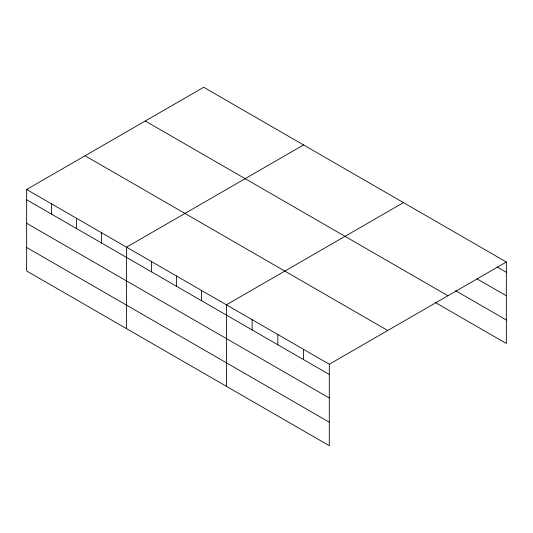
<?xml version="1.0" encoding="UTF-8"?>
<svg xmlns="http://www.w3.org/2000/svg" width="533" height="533" viewBox="0 0 533 533"><rect width="100%" height="100%" fill="white"/><g stroke="black" fill="none" stroke-linecap="round" stroke-linejoin="round"><path stroke-width="0.8" d="M26.65 189.495L329.307 364.232L329.307 445.721L26.65 270.984L26.65 189.495L203.693 87.279L506.35 262.016L506.35 343.505L435.608 302.657M303.57 144.943L126.528 247.159L126.528 328.648M403.448 202.607L226.405 304.823L226.405 386.312M329.307 364.232L506.35 262.016M497.062 266.92L506.35 272.283M477.048 278.872L506.35 295.788M455.615 290.712L506.35 320M145.269 121.011L447.927 295.748M85.073 155.763L387.731 330.5M26.65 199.762L329.307 374.499M26.65 223.267L329.307 398.004M26.65 247.479L329.307 422.216M303.577 349.382L303.577 359.648M277.853 334.524L277.853 344.798M252.129 319.673L252.129 329.94M201.434 290.405L201.434 300.672M176.463 275.987L176.463 286.261M151.499 261.576L151.499 271.843M101.556 232.741L101.556 243.008M76.585 218.323L76.585 228.597M51.621 203.912L51.621 214.179"/></g></svg>
